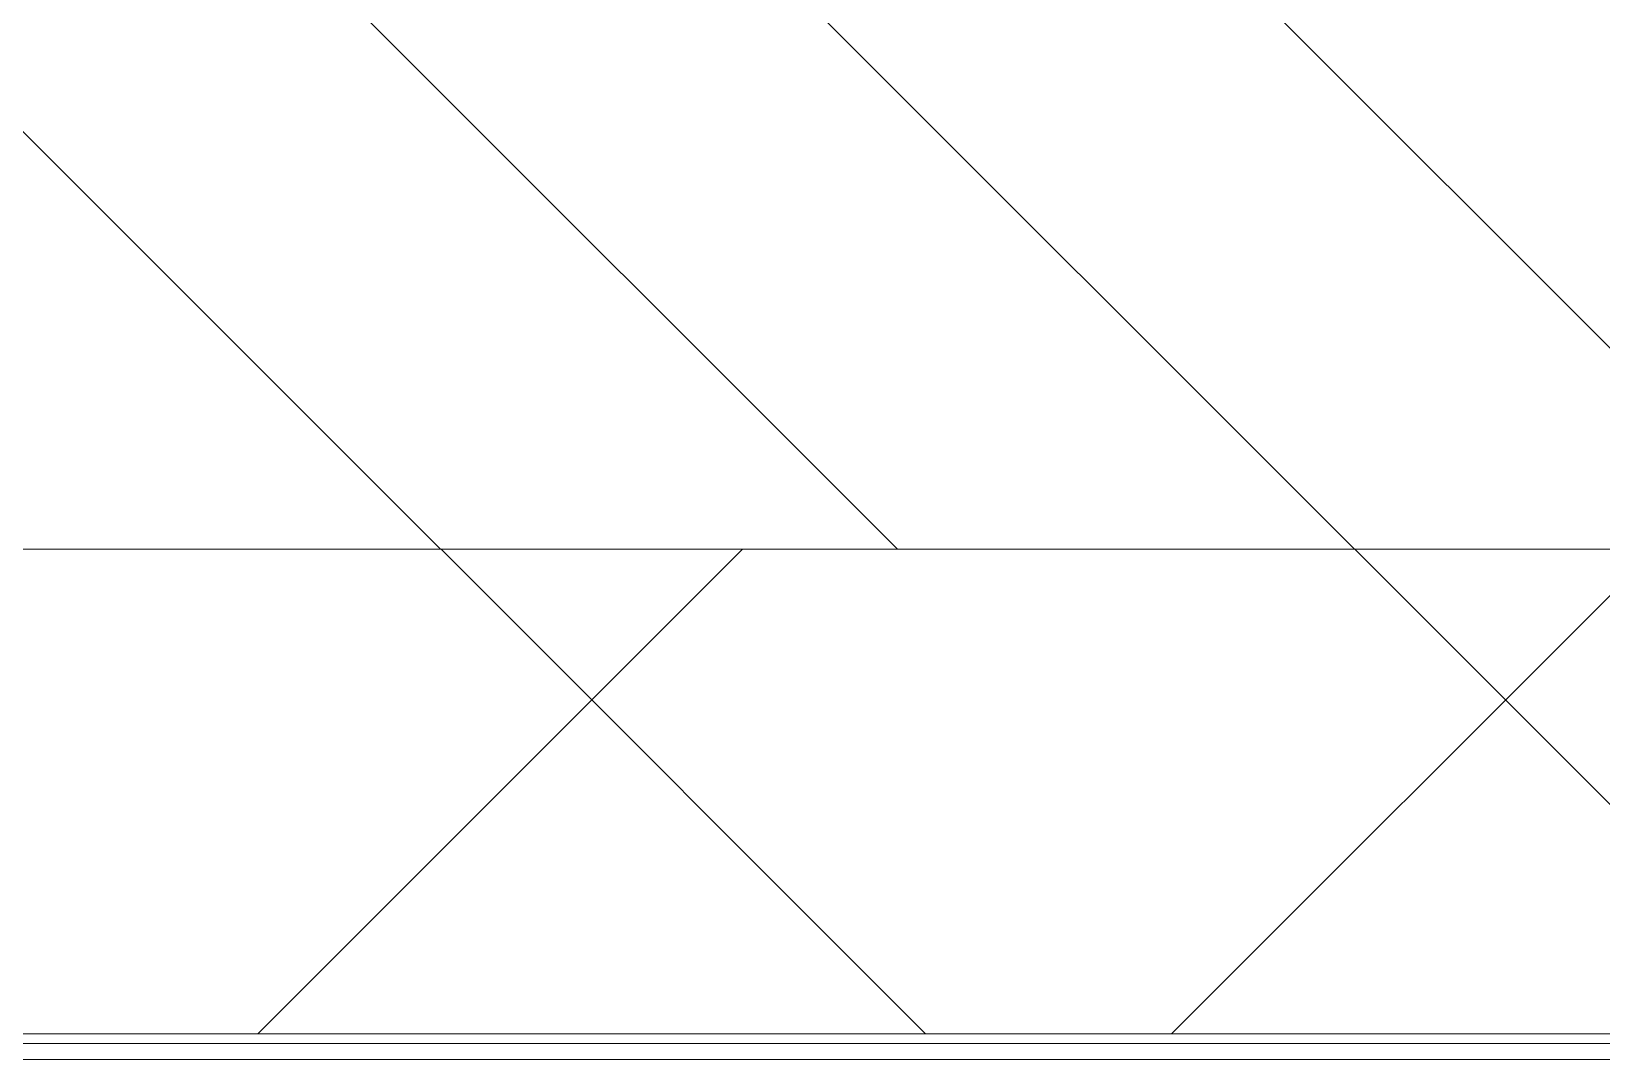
# Model space of a CAD drawing. Header units: millimetres. Extents: x -1113 to 415037, y -3642 to 28069.
# Drawn here: x 92033.4 to 92519.4, y -394.1 to -75.7 of the extents above; entities that cross this region are included whole.
import ezdxf

# ---------------------------------------------------------------- set-up
doc = ezdxf.new("R2010")
doc.units = ezdxf.units.MM
doc.layers.add('0) Стена 3.93м', color=3, linetype='Continuous', lineweight=60)
doc.layers.add('A-WALL', color=7, linetype='Continuous', lineweight=5)
doc.layers.add('A-WALL-FNSH-1', color=9, linetype='Continuous', lineweight=5, true_color=0x808080)

# ---------------------------------------------------------------- blocks, each defined once
blk = doc.blocks.new('1floor')
at = {"layer": 'A-WALL'}
h = blk.add_hatch(dxfattribs=at)
h.set_pattern_fill('FP_2', color=256, style=0, pattern_type=2)
h.set_pattern_definition([(135, (0, 0), (-70.71068, -70.71068), [])])
h.paths.add_polyline_path([(110730, -100), (111630, -100), (111630, 100), (110730, 100), (110730, -55.04)])
h.paths.add_polyline_path([(119330, -100), (119330, 100), (118830, 100), (118830, -100)])
h.paths.add_polyline_path([(117030, -100), (117030, 100), (115980, 100), (115980, -100)])
h.paths.add_polyline_path([(113430, -100), (113680, -100), (113680, 100), (113430, 100), (113430, -7.27)])
h.paths.add_polyline_path([(91930, -100), (92730, -100), (92730, 100), (91930, 100), (91930, -68.4)])
h.paths.add_polyline_path([(94530, -100), (94780, -100), (94780, 100), (94530, 100), (94530, -7.27)])
h.paths.add_polyline_path([(97105, -100), (98105, -100), (98105, 100), (97105, 100), (97105, -7.27)])
h.paths.add_polyline_path([(123730, -100), (123730, 100), (123530, 100), (123530, -100)])
h.paths.add_polyline_path([(109655, -100), (109830, -100), (109830, 100), (109480, 100), (109480, -100), (109570, -100)])
h.paths.add_polyline_path([(121130, -100), (121230, -100), (121230, 100), (121130, 100), (121130, -10.96)])
h.paths.add_polyline_path([(100830, -100), (101730, -100), (101730, 100), (100830, 100), (100830, -7.27)])
h.paths.add_polyline_path([(102630, -100), (102880, -100), (102880, 100), (102630, 100), (102630, -7.27)])
h.paths.add_polyline_path([(105180, -100), (106230, -100), (106230, 100), (105180, 100), (105180, -27.88)])
h = blk.add_hatch(dxfattribs=at)
h.set_pattern_fill('FP_24', color=256, style=0, pattern_type=2)
h.set_pattern_definition([(45, (0, 0), (-141.42136, 141.42136), []), (135, (0, 0), (-141.42136, -141.42136), [])])
h.paths.add_polyline_path([(89210, -250), (91030, -250), (91030, -100), (89210, -100)])
h.paths.add_polyline_path([(123530, -250), (125080, -250), (125080, -100), (123530, -100), (123530, -118)])
h.paths.add_polyline_path([(121130, -250), (121230, -250), (121230, -100), (120230, -100), (120230, -250)])
h.paths.add_polyline_path([(115980, -250), (117030, -250), (117030, -100), (115980, -100)])
h.paths.add_polyline_path([(117930, -250), (119330, -250), (119330, -100), (117930, -100)])
h.paths.add_polyline_path([(113680, -250), (113680, -100), (112530, -100), (112530, -250), (113430, -250)])
h.paths.add_polyline_path([(109480, -250), (109830, -250), (109830, -100), (109480, -100)])
h.paths.add_polyline_path([(110730, -250), (111630, -250), (111630, -100), (110730, -100)])
h.paths.add_polyline_path([(107130, -250), (108030, -250), (108030, -100), (107130, -100)])
h.paths.add_polyline_path([(105180, -250), (106230, -250), (106230, -100), (105180, -100)])
h.paths.add_polyline_path([(100830, -250), (102880, -250), (102880, -100), (100830, -100), (100830, -210.58)])
h.paths.add_polyline_path([(99030, -250), (99930, -250), (99930, -100), (99030, -100), (99030, -193.23)])
h.paths.add_polyline_path([(97080, -250), (98130, -250), (98130, -100), (97080, -100), (97080, -174.43)])
h.paths.add_polyline_path([(94578.11, -250), (94780, -250), (94780, -100), (93630, -100), (93630, -250)])
h.paths.add_polyline_path([(92730, -250), (92730, -100), (91930, -100), (91930, -250), (92515.05, -250)])
for p, q in [((91930, -100), (92730, -100)), ((91930, -100), (93630, -100)), ((91930, -250), (92730, -250)), ((91930, -253), (92730, -253))]:
    blk.add_line(p, q, dxfattribs=at)
at = {"layer": 'A-WALL-FNSH-1'}
blk.add_line((91930, -258), (92730, -258), dxfattribs=at)

msp = doc.modelspace()

# ---------------------------------------------------------------- block references
at = {"layer": '0) Стена 3.93м'}
msp.add_blockref('1floor', (64.7, -136.06), dxfattribs=at)

doc.saveas('drawing.dxf')
